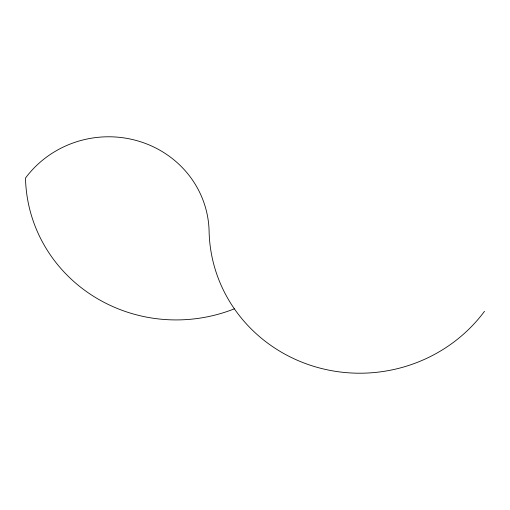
<?xml version="1.0" encoding="UTF-8"?>
<svg xmlns="http://www.w3.org/2000/svg" width="510" height="510" viewBox="0 0 510 510"><rect width="100%" height="100%" fill="white"/><g stroke="black" fill="none" stroke-linecap="round" stroke-linejoin="round"><path stroke-width="0.76" d="M234.364 308.824A152.037 146.07 -6 0 1 25.5 178.06A101.356 97.384 -6 0 1 137.827 140.919A101.356 97.384 -6 0 1 209.1 231.355A152.037 146.07 -6 0 0 316.015 367.009A152.037 146.07 -6 0 0 484.5 311.298"/></g></svg>
